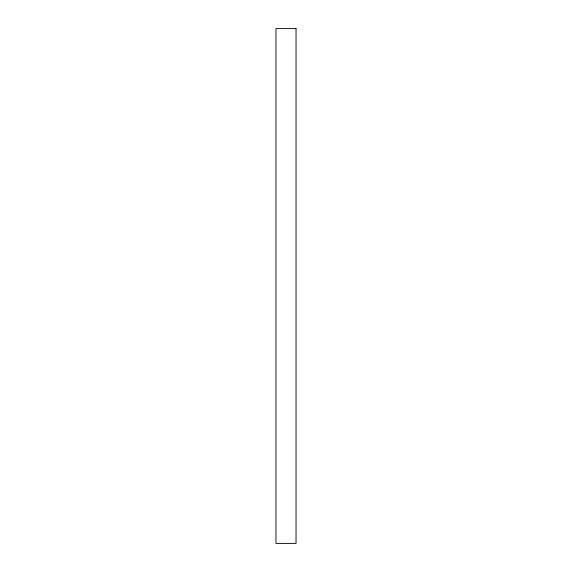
<?xml version="1.0" encoding="UTF-8"?>
<svg xmlns="http://www.w3.org/2000/svg" width="572" height="572" viewBox="0 0 572 572"><rect width="100%" height="100%" fill="white"/><g stroke="black" fill="none" stroke-linecap="round" stroke-linejoin="round"><path stroke-width="0.86" d="M296.031 28.6L275.969 28.6L275.969 543.4L296.031 543.4L296.031 28.6"/></g></svg>
